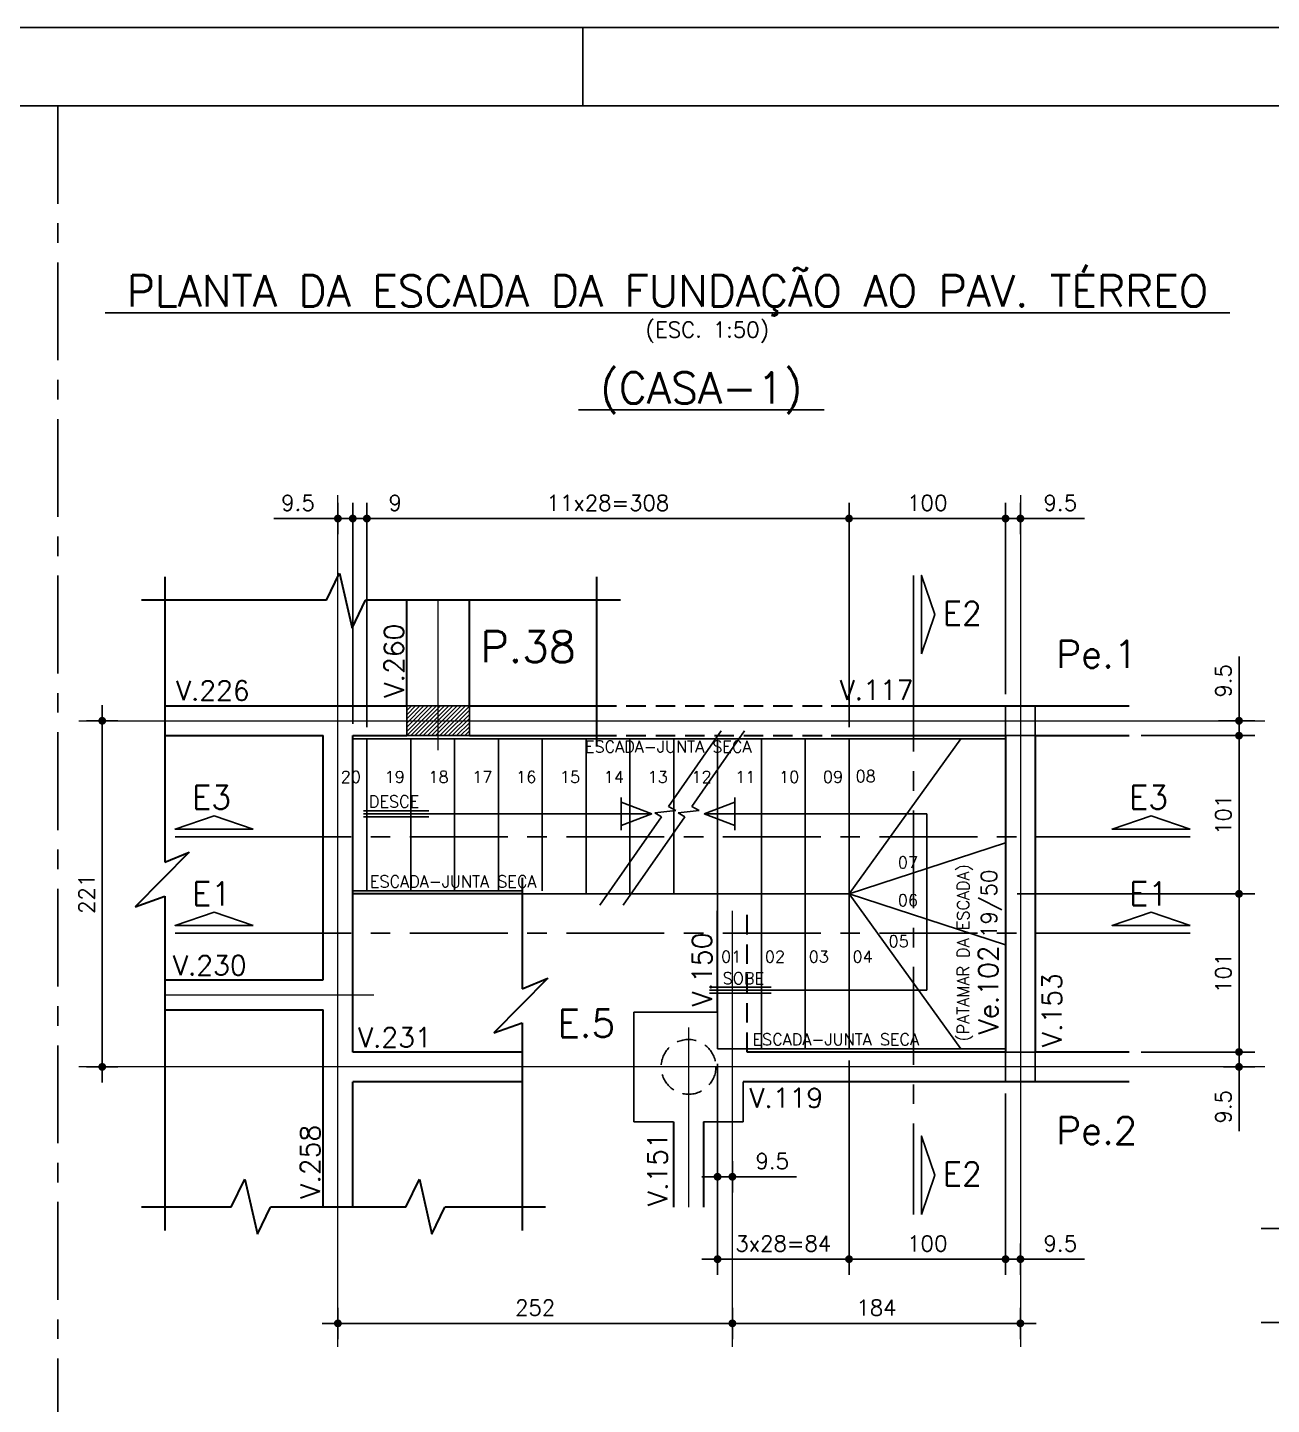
# Model space of a CAD drawing. Header units: inches. Extents: x 0 to 5940, y 0 to 4205.
# Drawn here: x 1885 to 2680, y 3326 to 4205 of the extents above; entities that cross this region are included whole.
import ezdxf

# ---------------------------------------------------------------- set-up
doc = ezdxf.new("R2010")
doc.units = ezdxf.units.IN
doc.header["$LTSCALE"] = 50
doc.header["$MEASUREMENT"] = 0
doc.linetypes.add('CENTER', pattern=[2, 1.25, -0.25, 0.25, -0.25])
doc.linetypes.add('HIDDEN', pattern=[0.375, 0.25, -0.125])
for name, color, linetype in [('BLOCOS', 3, 'Continuous'), ('COTA', 6, 'Continuous'), ('ESCADA', 8, 'Continuous'), ('EST_35Cm', 8, 'HIDDEN'), ('FO-HACHURA_PILAR-CONT', 252, 'Continuous'), ('FO-TEXTO-VIGAS', 3, 'Continuous'), ('FOLHA', 7, 'Continuous'), ('P-C', 1, 'Continuous'), ('P-N', 5, 'Continuous'), ('TEXTO', 3, 'Continuous')]:
    doc.layers.add(name, color=color, linetype=linetype)
for name, color, linetype, lineweight in [('FO-Eixos', 150, 'Continuous', 5), ('FO-Textos dos pilares', 3, 'Continuous', 20), ('FO-Vigas', 2, 'Continuous', 30)]:
    doc.layers.add(name, color=color, linetype=linetype, lineweight=lineweight)
doc.styles.add('ROMANS', font='romans.shx')
doc.dimstyles.new('COTA_50', dxfattribs={"dimscale": 5, "dimtxt": 2, "dimasz": 1, "dimexe": 2, "dimexo": 1.5, "dimgap": 1, "dimtad": 1, "dimzin": 12, "dimdsep": 46, "dimtxsty": 'ROMANS', "dimblk1": 'COTA', "dimblk2": 'COTA', "dimsah": 1, "dimcen": -4, "dimdle": 1.5, "dimclrd": 6, "dimclre": 6, "dimclrt": 3, "dimadec": 0, "dimazin": 0, "dimtfac": 1, "dimtofl": 0, "dimtmove": 0, "dimatfit": 3, "dimldrblk": 'COTA', "dimfxl": 1, "dimtolj": 1, "dimtzin": 12, "dimarcsym": 0})

# ---------------------------------------------------------------- blocks, each defined once
blk = doc.blocks.new('COTA')
at = {"layer": 'COTA'}
for p, q in [((0, -2), (0, 2)), ((2, 0), (-2, 0))]:
    blk.add_line(p, q, dxfattribs=at)
at = {"layer": 'COTA', "const_width": 0.5}
blk.add_lwpolyline([(-0.25, 0, 1), (0.25, 0, 1)], format="xyb", close=True, dxfattribs=at)
blk = doc.blocks.new('*D44')
at = {"layer": 'COTA', "color": 6, "lineweight": -2, "transparency": 16777216}
for p, q in [((2083.54, 3892.44), (2083.54, 3901.44)), ((2093.04, 3760.27), (2093.04, 3901.44)), ((2078.54, 3891.44), (2042.59, 3891.44)), ((2098.04, 3891.44), (2103.04, 3891.44))]:
    blk.add_line(p, q, dxfattribs=at)
at = {"layer": 'Defpoints', "color": 0, "transparency": 16777216}
for p in [(2083.54, 3891.44), (2083.54, 3884.94), (2093.04, 3752.77)]:
    blk.add_point(p, dxfattribs=at)
at = {"layer": 'COTA', "color": 6, "lineweight": -2, "transparency": 16777216, "xscale": 5, "yscale": 5, "zscale": 5}
blk.add_blockref('COTA', (2083.54, 3891.44), dxfattribs=at)
at = {"layer": 'COTA', "color": 6, "lineweight": -2, "transparency": 16777216, "xscale": 5, "yscale": 5, "zscale": 5, "rotation": 180}
blk.add_blockref('COTA', (2093.04, 3891.44), dxfattribs=at)
at = {"layer": 'COTA', "color": 3, "transparency": 16777216, "insert": (2058.07, 3901.44), "char_height": 10, "attachment_point": 5, "style": 'ROMANS'}
blk.add_mtext('\\A1;9.5', dxfattribs=at)
blk = doc.blocks.new('*D45')
at = {"layer": 'COTA', "color": 6, "lineweight": -2, "transparency": 16777216}
for p, q in [((2093.04, 3760.27), (2093.04, 3901.44)), ((2102.04, 3758.27), (2102.04, 3901.44)), ((2088.04, 3891.44), (2083.04, 3891.44)), ((2107.04, 3891.44), (2128.23, 3891.44))]:
    blk.add_line(p, q, dxfattribs=at)
at = {"layer": 'Defpoints', "color": 0, "transparency": 16777216}
for p in [(2102.04, 3891.44), (2093.04, 3752.77), (2102.04, 3750.77)]:
    blk.add_point(p, dxfattribs=at)
at = {"layer": 'COTA', "color": 6, "lineweight": -2, "transparency": 16777216, "xscale": 5, "yscale": 5, "zscale": 5}
blk.add_blockref('COTA', (2093.04, 3891.44), dxfattribs=at)
at = {"layer": 'COTA', "color": 6, "lineweight": -2, "transparency": 16777216, "xscale": 5, "yscale": 5, "zscale": 5, "rotation": 180}
blk.add_blockref('COTA', (2102.04, 3891.44), dxfattribs=at)
at = {"layer": 'COTA', "color": 3, "transparency": 16777216, "insert": (2120.14, 3901.44), "char_height": 10, "attachment_point": 5, "style": 'ROMANS'}
blk.add_mtext('\\A1;9', dxfattribs=at)
blk = doc.blocks.new('*D46')
at = {"layer": 'COTA', "color": 6, "lineweight": -2, "transparency": 16777216}
for p, q in [((2102.04, 3886.44), (2102.04, 3901.44)), ((2410.04, 3758.27), (2410.04, 3901.44)), ((2107.04, 3891.44), (2405.04, 3891.44))]:
    blk.add_line(p, q, dxfattribs=at)
at = {"layer": 'Defpoints', "color": 0, "transparency": 16777216}
for p in [(2410.04, 3891.44), (2102.04, 3878.94), (2410.04, 3750.77)]:
    blk.add_point(p, dxfattribs=at)
at = {"layer": 'COTA', "color": 6, "lineweight": -2, "transparency": 16777216, "xscale": 5, "yscale": 5, "zscale": 5, "rotation": 180}
blk.add_blockref('COTA', (2102.04, 3891.44), dxfattribs=at)
at = {"layer": 'COTA', "color": 6, "lineweight": -2, "transparency": 16777216, "xscale": 5, "yscale": 5, "zscale": 5}
blk.add_blockref('COTA', (2410.04, 3891.44), dxfattribs=at)
at = {"layer": 'COTA', "color": 3, "transparency": 16777216, "insert": (2256.04, 3901.44), "char_height": 10, "attachment_point": 5, "style": 'ROMANS'}
blk.add_mtext('\\A1;11x28=308', dxfattribs=at)
blk = doc.blocks.new('*D47')
at = {"layer": 'COTA', "color": 6, "lineweight": -2, "transparency": 16777216}
for p, q in [((2410.04, 3873.44), (2410.04, 3901.44)), ((2510.01, 3779.27), (2510.01, 3901.44)), ((2415.04, 3891.44), (2505.01, 3891.44))]:
    blk.add_line(p, q, dxfattribs=at)
at = {"layer": 'Defpoints', "color": 0, "transparency": 16777216}
for p in [(2510.01, 3891.44), (2410.04, 3865.94), (2510.01, 3771.77)]:
    blk.add_point(p, dxfattribs=at)
at = {"layer": 'COTA', "color": 6, "lineweight": -2, "transparency": 16777216, "xscale": 5, "yscale": 5, "zscale": 5, "rotation": 180}
blk.add_blockref('COTA', (2410.04, 3891.44), dxfattribs=at)
at = {"layer": 'COTA', "color": 6, "lineweight": -2, "transparency": 16777216, "xscale": 5, "yscale": 5, "zscale": 5}
blk.add_blockref('COTA', (2510.01, 3891.44), dxfattribs=at)
at = {"layer": 'COTA', "color": 3, "transparency": 16777216, "insert": (2460.03, 3901.44), "char_height": 10, "attachment_point": 5, "style": 'ROMANS'}
blk.add_mtext('\\A1;100', dxfattribs=at)
blk = doc.blocks.new('*D48')
at = {"layer": 'COTA', "color": 6, "lineweight": -2, "transparency": 16777216}
for p, q in [((2510.01, 3889.94), (2510.01, 3901.44)), ((2519.51, 3889.94), (2519.51, 3901.44)), ((2505.01, 3891.44), (2500.01, 3891.44)), ((2524.51, 3891.44), (2560.46, 3891.44))]:
    blk.add_line(p, q, dxfattribs=at)
at = {"layer": 'Defpoints', "color": 0, "transparency": 16777216}
for p in [(2519.51, 3891.44), (2510.01, 3882.44), (2519.51, 3882.44)]:
    blk.add_point(p, dxfattribs=at)
at = {"layer": 'COTA', "color": 6, "lineweight": -2, "transparency": 16777216, "xscale": 5, "yscale": 5, "zscale": 5}
blk.add_blockref('COTA', (2510.01, 3891.44), dxfattribs=at)
at = {"layer": 'COTA', "color": 6, "lineweight": -2, "transparency": 16777216, "xscale": 5, "yscale": 5, "zscale": 5, "rotation": 180}
blk.add_blockref('COTA', (2519.51, 3891.44), dxfattribs=at)
at = {"layer": 'COTA', "color": 3, "transparency": 16777216, "insert": (2544.99, 3901.44), "char_height": 10, "attachment_point": 5, "style": 'ROMANS'}
blk.add_mtext('\\A1;9.5', dxfattribs=at)
blk = doc.blocks.new('*D49')
at = {"layer": 'COTA', "color": 6, "lineweight": -2, "transparency": 16777216}
for p, q in [((2083.54, 3381.94), (2083.54, 3367.44)), ((2330.54, 3377.44), (2088.54, 3377.44)), ((2335.54, 3381.94), (2335.54, 3367.44))]:
    blk.add_line(p, q, dxfattribs=at)
at = {"layer": 'Defpoints', "color": 0, "transparency": 16777216}
for p in [(2083.54, 3389.44), (2335.54, 3389.44), (2083.54, 3377.44)]:
    blk.add_point(p, dxfattribs=at)
at = {"layer": 'COTA', "color": 6, "lineweight": -2, "transparency": 16777216, "xscale": 5, "yscale": 5, "zscale": 5, "rotation": 180}
blk.add_blockref('COTA', (2083.54, 3377.44), dxfattribs=at)
at = {"layer": 'COTA', "color": 6, "lineweight": -2, "transparency": 16777216, "xscale": 5, "yscale": 5, "zscale": 5}
blk.add_blockref('COTA', (2335.54, 3377.44), dxfattribs=at)
at = {"layer": 'COTA', "color": 3, "transparency": 16777216, "insert": (2209.54, 3387.44), "char_height": 10, "attachment_point": 5, "style": 'ROMANS'}
blk.add_mtext('\\A1;252', dxfattribs=at)
blk = doc.blocks.new('*D50')
at = {"layer": 'COTA', "color": 6, "lineweight": -2, "transparency": 16777216}
for p, q in [((2340.54, 3377.44), (2514.51, 3377.44)), ((2335.54, 3376.44), (2335.54, 3367.44)), ((2519.51, 3376.44), (2519.51, 3367.44))]:
    blk.add_line(p, q, dxfattribs=at)
at = {"layer": 'Defpoints', "color": 0, "transparency": 16777216}
for p in [(2335.54, 3383.94), (2519.51, 3383.94), (2519.51, 3377.44)]:
    blk.add_point(p, dxfattribs=at)
at = {"layer": 'COTA', "color": 6, "lineweight": -2, "transparency": 16777216, "xscale": 5, "yscale": 5, "zscale": 5, "rotation": 180}
blk.add_blockref('COTA', (2335.54, 3377.44), dxfattribs=at)
at = {"layer": 'COTA', "color": 6, "lineweight": -2, "transparency": 16777216, "xscale": 5, "yscale": 5, "zscale": 5}
blk.add_blockref('COTA', (2519.51, 3377.44), dxfattribs=at)
at = {"layer": 'COTA', "color": 3, "transparency": 16777216, "insert": (2427.53, 3387.44), "char_height": 10, "attachment_point": 5, "style": 'ROMANS'}
blk.add_mtext('\\A1;184', dxfattribs=at)
blk = doc.blocks.new('*D51')
at = {"layer": 'COTA', "color": 6, "lineweight": -2, "transparency": 16777216}
for p, q in [((2510.01, 3524.24), (2510.01, 3408.44)), ((2410.04, 3422.94), (2410.04, 3408.44)), ((2415.04, 3418.44), (2505.01, 3418.44))]:
    blk.add_line(p, q, dxfattribs=at)
at = {"layer": 'Defpoints', "color": 0, "transparency": 16777216}
for p in [(2510.01, 3531.74), (2410.04, 3430.44), (2510.01, 3418.44)]:
    blk.add_point(p, dxfattribs=at)
at = {"layer": 'COTA', "color": 6, "lineweight": -2, "transparency": 16777216, "xscale": 5, "yscale": 5, "zscale": 5, "rotation": 180}
blk.add_blockref('COTA', (2410.04, 3418.44), dxfattribs=at)
at = {"layer": 'COTA', "color": 6, "lineweight": -2, "transparency": 16777216, "xscale": 5, "yscale": 5, "zscale": 5}
blk.add_blockref('COTA', (2510.01, 3418.44), dxfattribs=at)
at = {"layer": 'COTA', "color": 3, "transparency": 16777216, "insert": (2460.03, 3428.44), "char_height": 10, "attachment_point": 5, "style": 'ROMANS'}
blk.add_mtext('\\A1;100', dxfattribs=at)
blk = doc.blocks.new('*D52')
at = {"layer": 'COTA', "color": 6, "lineweight": -2, "transparency": 16777216}
for p, q in [((2505.01, 3418.44), (2500.01, 3418.44)), ((2510.01, 3419.44), (2510.01, 3408.44)), ((2519.51, 3419.44), (2519.51, 3408.44)), ((2524.51, 3418.44), (2560.46, 3418.44))]:
    blk.add_line(p, q, dxfattribs=at)
at = {"layer": 'Defpoints', "color": 0, "transparency": 16777216}
for p in [(2510.01, 3426.94), (2519.51, 3426.94), (2519.51, 3418.44)]:
    blk.add_point(p, dxfattribs=at)
at = {"layer": 'COTA', "color": 6, "lineweight": -2, "transparency": 16777216, "xscale": 5, "yscale": 5, "zscale": 5}
blk.add_blockref('COTA', (2510.01, 3418.44), dxfattribs=at)
at = {"layer": 'COTA', "color": 6, "lineweight": -2, "transparency": 16777216, "xscale": 5, "yscale": 5, "zscale": 5, "rotation": 180}
blk.add_blockref('COTA', (2519.51, 3418.44), dxfattribs=at)
at = {"layer": 'COTA', "color": 3, "transparency": 16777216, "insert": (2544.99, 3428.44), "char_height": 10, "attachment_point": 5, "style": 'ROMANS'}
blk.add_mtext('\\A1;9.5', dxfattribs=at)
blk = doc.blocks.new('*D53')
at = {"layer": 'COTA', "color": 6, "lineweight": -2, "transparency": 16777216}
for p, q in [((1933.53, 3762.27), (1923.03, 3762.27)), ((1933.03, 3546.24), (1933.03, 3757.27)), ((1933.53, 3541.24), (1923.03, 3541.24))]:
    blk.add_line(p, q, dxfattribs=at)
at = {"layer": 'Defpoints', "color": 0, "transparency": 16777216}
for p in [(1933.03, 3762.27), (1941.03, 3762.27), (1941.03, 3541.24)]:
    blk.add_point(p, dxfattribs=at)
at = {"layer": 'COTA', "color": 6, "lineweight": -2, "transparency": 16777216, "xscale": 5, "yscale": 5, "zscale": 5}
for p, rotation in [((1933.03, 3762.27), 90), ((1933.03, 3541.24), 270)]:
    blk.add_blockref('COTA', p, dxfattribs=dict(at, rotation=rotation))
at = {"layer": 'COTA', "color": 3, "transparency": 16777216, "insert": (1923.03, 3651.76), "char_height": 10, "attachment_point": 5, "rotation": 90, "style": 'ROMANS'}
blk.add_mtext('\\A1;221', dxfattribs=at)
blk = doc.blocks.new('*D54')
at = {"layer": 'COTA', "color": 6, "lineweight": -2, "transparency": 16777216}
for p, q in [((2659.14, 3767.27), (2659.14, 3803.23)), ((2646.14, 3762.27), (2669.14, 3762.27)), ((2596.55, 3752.77), (2669.14, 3752.77)), ((2659.14, 3747.77), (2659.14, 3742.77))]:
    blk.add_line(p, q, dxfattribs=at)
at = {"layer": 'Defpoints', "color": 0, "transparency": 16777216}
for p in [(2638.64, 3762.27), (2659.14, 3762.27), (2589.05, 3752.77)]:
    blk.add_point(p, dxfattribs=at)
at = {"layer": 'COTA', "color": 6, "lineweight": -2, "transparency": 16777216, "xscale": 5, "yscale": 5, "zscale": 5}
for p, rotation in [((2659.14, 3762.27), 270), ((2659.14, 3752.77), 90)]:
    blk.add_blockref('COTA', p, dxfattribs=dict(at, rotation=rotation))
at = {"layer": 'COTA', "color": 3, "transparency": 16777216, "insert": (2649.14, 3787.75), "char_height": 10, "attachment_point": 5, "rotation": 90, "style": 'ROMANS'}
blk.add_mtext('\\A1;9.5', dxfattribs=at)
blk = doc.blocks.new('*D55')
at = {"layer": 'COTA', "color": 6, "lineweight": -2, "transparency": 16777216}
for p, q in [((2596.55, 3752.77), (2669.14, 3752.77)), ((2659.14, 3747.77), (2659.14, 3656.74)), ((2517.51, 3651.74), (2669.14, 3651.74))]:
    blk.add_line(p, q, dxfattribs=at)
at = {"layer": 'Defpoints', "color": 0, "transparency": 16777216}
for p in [(2589.05, 3752.77), (2510.01, 3651.74), (2659.14, 3651.74)]:
    blk.add_point(p, dxfattribs=at)
at = {"layer": 'COTA', "color": 6, "lineweight": -2, "transparency": 16777216, "xscale": 5, "yscale": 5, "zscale": 5}
for p, rotation in [((2659.14, 3752.77), 90), ((2659.14, 3651.74), 270)]:
    blk.add_blockref('COTA', p, dxfattribs=dict(at, rotation=rotation))
at = {"layer": 'COTA', "color": 3, "transparency": 16777216, "insert": (2649.14, 3702.26), "char_height": 10, "attachment_point": 5, "rotation": 90, "style": 'ROMANS'}
blk.add_mtext('\\A1;101', dxfattribs=at)
blk = doc.blocks.new('*D56')
at = {"layer": 'COTA', "color": 6, "lineweight": -2, "transparency": 16777216}
for p, q in [((2517.51, 3651.74), (2669.14, 3651.74)), ((2659.14, 3646.74), (2659.14, 3555.74)), ((2596.55, 3550.74), (2669.14, 3550.74))]:
    blk.add_line(p, q, dxfattribs=at)
at = {"layer": 'Defpoints', "color": 0, "transparency": 16777216}
for p in [(2510.01, 3651.74), (2589.05, 3550.74), (2659.14, 3550.74)]:
    blk.add_point(p, dxfattribs=at)
at = {"layer": 'COTA', "color": 6, "lineweight": -2, "transparency": 16777216, "xscale": 5, "yscale": 5, "zscale": 5}
for p, rotation in [((2659.14, 3651.74), 90), ((2659.14, 3550.74), 270)]:
    blk.add_blockref('COTA', p, dxfattribs=dict(at, rotation=rotation))
at = {"layer": 'COTA', "color": 3, "transparency": 16777216, "insert": (2649.14, 3601.24), "char_height": 10, "attachment_point": 5, "rotation": 90, "style": 'ROMANS'}
blk.add_mtext('\\A1;101', dxfattribs=at)
blk = doc.blocks.new('*D57')
at = {"layer": 'COTA', "color": 6, "lineweight": -2, "transparency": 16777216}
for p, q in [((2659.14, 3555.74), (2659.14, 3560.74)), ((2596.55, 3550.74), (2669.14, 3550.74)), ((2655.14, 3541.24), (2669.14, 3541.24)), ((2659.14, 3536.24), (2659.14, 3500.29))]:
    blk.add_line(p, q, dxfattribs=at)
at = {"layer": 'Defpoints', "color": 0, "transparency": 16777216}
for p in [(2589.05, 3550.74), (2647.64, 3541.24), (2659.14, 3541.24)]:
    blk.add_point(p, dxfattribs=at)
at = {"layer": 'COTA', "color": 6, "lineweight": -2, "transparency": 16777216, "xscale": 5, "yscale": 5, "zscale": 5}
for p, rotation in [((2659.14, 3550.74), 270), ((2659.14, 3541.24), 90)]:
    blk.add_blockref('COTA', p, dxfattribs=dict(at, rotation=rotation))
at = {"layer": 'COTA', "color": 3, "transparency": 16777216, "insert": (2649.14, 3515.76), "char_height": 10, "attachment_point": 5, "rotation": 90, "style": 'ROMANS'}
blk.add_mtext('\\A1;9.5', dxfattribs=at)
blk = doc.blocks.new('*D277')
at = {"layer": 'COTA', "color": 6, "lineweight": -2, "transparency": 16777216}
for p, q in [((2410.04, 3545.24), (2410.04, 3408.44)), ((2326.04, 3543.24), (2326.04, 3408.44)), ((2331.04, 3418.44), (2405.04, 3418.44))]:
    blk.add_line(p, q, dxfattribs=at)
at = {"layer": 'Defpoints', "color": 0, "transparency": 16777216}
for p in [(2410.04, 3552.74), (2326.04, 3550.74), (2410.04, 3418.44)]:
    blk.add_point(p, dxfattribs=at)
at = {"layer": 'COTA', "color": 6, "lineweight": -2, "transparency": 16777216, "xscale": 5, "yscale": 5, "zscale": 5, "rotation": 180}
blk.add_blockref('COTA', (2326.04, 3418.44), dxfattribs=at)
at = {"layer": 'COTA', "color": 6, "lineweight": -2, "transparency": 16777216, "xscale": 5, "yscale": 5, "zscale": 5}
blk.add_blockref('COTA', (2410.04, 3418.44), dxfattribs=at)
at = {"layer": 'COTA', "color": 3, "transparency": 16777216, "insert": (2368.04, 3428.44), "char_height": 10, "attachment_point": 5, "style": 'ROMANS'}
blk.add_mtext('\\A1;3x28=84', dxfattribs=at)
blk = doc.blocks.new('*D278')
at = {"layer": 'COTA', "color": 6, "lineweight": -2, "transparency": 16777216}
for p, q in [((2321.04, 3471.07), (2316.04, 3471.07)), ((2326.04, 3465.13), (2326.04, 3461.07)), ((2335.54, 3465.13), (2335.54, 3461.07)), ((2340.54, 3471.07), (2376.5, 3471.07))]:
    blk.add_line(p, q, dxfattribs=at)
at = {"layer": 'Defpoints', "color": 0, "transparency": 16777216}
for p in [(2326.04, 3472.63), (2335.54, 3472.63), (2335.54, 3471.07)]:
    blk.add_point(p, dxfattribs=at)
at = {"layer": 'COTA', "color": 6, "lineweight": -2, "transparency": 16777216, "xscale": 5, "yscale": 5, "zscale": 5}
blk.add_blockref('COTA', (2326.04, 3471.07), dxfattribs=at)
at = {"layer": 'COTA', "color": 6, "lineweight": -2, "transparency": 16777216, "xscale": 5, "yscale": 5, "zscale": 5, "rotation": 180}
blk.add_blockref('COTA', (2335.54, 3471.07), dxfattribs=at)
at = {"layer": 'COTA', "color": 3, "transparency": 16777216, "insert": (2361.02, 3481.07), "char_height": 10, "attachment_point": 5, "style": 'ROMANS'}
blk.add_mtext('\\A1;9.5', dxfattribs=at)

msp = doc.modelspace()

# ---------------------------------------------------------------- hatches: boundary and pattern name
at = {"layer": 'FO-HACHURA_PILAR-CONT'}
h = msp.add_hatch(dxfattribs=at)
h.set_pattern_fill('ANSI31', color=256, scale=15)
h.set_pattern_definition([(45, (-5167.7198, 11089.4247), (-1.3258252, 1.3258252), [])])
h.paths.add_polyline_path([(2127.543, 3771.774), (2127.543, 3762.274), (2127.543, 3752.774), (2147.543, 3752.774), (2167.543, 3752.774), (2167.543, 3762.274), (2167.543, 3771.774), (2147.543, 3771.774)])

# ---------------------------------------------------------------- linework, layer by layer
at = {"layer": 'BLOCOS'}
for p, q in [((2272.51, 3506.24), (2272.51, 3576.24)), ((2272.51, 3576.24), (2326.043, 3576.24)), ((2342.51, 3506.24), (2342.51, 3531.74)), ((2272.51, 3506.24), (2298.01, 3506.24)), ((2317.01, 3506.24), (2342.51, 3506.24))]:
    msp.add_line(p, q, dxfattribs=at)
at = {"layer": 'COTA'}
for p, q in [((2752.391, 3437.99), (2673.301, 3437.99)), ((2752.391, 3377.99), (2673.301, 3377.99))]:
    msp.add_line(p, q, dxfattribs=at)
at = {"layer": 'ESCADA'}
for p, q in [((2294.83, 3707.532), (2328.465, 3755.925)), ((2309.729, 3707.532), (2343.365, 3755.925)), ((2093.043, 3750.774), (2510.01, 3750.774)), ((2102.043, 3653.74), (2102.043, 3750.774)), ((2130.043, 3653.74), (2130.043, 3750.774)), ((2158.043, 3653.74), (2158.043, 3750.774)), ((2186.043, 3653.74), (2186.043, 3750.774)), ((2214.043, 3653.74), (2214.043, 3750.774)), ((2242.043, 3651.74), (2242.043, 3750.774)), ((2270.043, 3651.74), (2270.043, 3750.774)), ((2298.043, 3651.74), (2298.043, 3750.774)), ((2326.043, 3640.811), (2326.043, 3750.774)), ((2354.043, 3552.74), (2354.043, 3750.774)), ((2382.043, 3552.74), (2382.043, 3750.774)), ((2410.043, 3552.74), (2410.043, 3750.774)), ((2481.481, 3750.774), (2410.043, 3651.74)), ((2285.965, 3703.425), (2299.465, 3704.925)), ((2290.206, 3700.88), (2285.965, 3703.425)), ((2299.465, 3704.925), (2294.83, 3707.532)), ((2300.865, 3703.425), (2314.365, 3704.925)), ((2305.106, 3700.88), (2300.865, 3703.425)), ((2314.365, 3704.925), (2309.729, 3707.532)), ((2250.965, 3644.425), (2290.206, 3700.88)), ((2265.865, 3644.425), (2305.106, 3700.88)), ((2510.01, 3684.24), (2410.043, 3651.74)), ((2410.043, 3651.74), (2481.505, 3552.74)), ((2510.01, 3619.24), (2410.043, 3651.74)), ((2326.043, 3552.74), (2326.043, 3576.24)), ((2510.01, 3552.74), (2326.043, 3552.74))]:
    msp.add_line(p, q, dxfattribs=at)
at = {"layer": 'ESCADA', "flags": 128}
for points in [[(2201.236, 3653.74), (2093.043, 3653.74)], [(2410.043, 3651.74), (2201.236, 3651.74)]]:
    msp.add_lwpolyline(points, dxfattribs=at)
at = {"layer": 'EST_35Cm', "color": 8}
msp.add_circle((2307.51, 3541.24), 17.5, dxfattribs=at)
at = {"layer": 'FO-Eixos'}
for p, q in [((2083.543, 3362.444), (2083.543, 3906.444)), ((2519.51, 3906.444), (2519.51, 3362.444)), ((2147.543, 3743.519), (2147.543, 3839.278)), ((1918.028, 3762.274), (2675.592, 3762.274)), ((2335.543, 3362.444), (2335.543, 3640.811)), ((1973.043, 3587.274), (2106.442, 3587.274)), ((2307.51, 3566.425), (2307.51, 3451.751)), ((2675.592, 3541.24), (1918.028, 3541.24))]:
    msp.add_line(p, q, dxfattribs=at)
at = {"layer": 'FO-Vigas', "color": 8}
for p, q in [((1973.043, 3854.278), (1973.043, 3671.895)), ((2076.204, 3839.278), (2084.636, 3856.444)), ((2084.636, 3856.444), (2092.636, 3821.444)), ((2249.032, 3745.944), (2249.032, 3854.278)), ((2076.204, 3839.278), (1958.043, 3839.278)), ((2092.636, 3821.444), (2101.21, 3839.278)), ((2264.032, 3839.278), (2101.21, 3839.278)), ((1988.636, 3678.444), (1954.136, 3643.444)), ((1973.043, 3671.895), (1988.636, 3678.444)), ((2201.236, 3661.944), (2201.236, 3591.056)), ((1954.136, 3643.444), (1973.043, 3650.174)), ((1973.043, 3650.174), (1973.043, 3436.751)), ((2217.636, 3597.944), (2183.136, 3562.944)), ((2201.236, 3591.056), (2217.636, 3597.944)), ((2183.136, 3562.944), (2201.236, 3569.387)), ((2201.236, 3569.387), (2201.236, 3436.751)), ((2015.445, 3451.751), (2024.136, 3469.444)), ((2024.136, 3469.444), (2032.136, 3434.444)), ((2126.945, 3451.751), (2135.636, 3469.444)), ((2135.636, 3469.444), (2143.636, 3434.444)), ((2015.445, 3451.751), (1958.043, 3451.751)), ((2032.136, 3434.444), (2040.457, 3451.751)), ((2126.945, 3451.751), (2040.457, 3451.751)), ((2143.636, 3434.444), (2151.957, 3451.751)), ((2216.236, 3451.751), (2151.957, 3451.751))]:
    msp.add_line(p, q, dxfattribs=at)
at = {"layer": 'FO-Vigas'}
for p, q in [((2127.543, 3771.774), (2127.543, 3839.278)), ((2167.543, 3771.774), (2167.543, 3839.278)), ((1973.043, 3771.774), (2127.543, 3771.774)), ((2167.543, 3771.774), (2249.032, 3771.774)), ((2398.708, 3771.774), (2589.047, 3771.774)), ((1973.043, 3752.774), (2074.043, 3752.774)), ((2074.043, 3596.774), (2074.043, 3752.774)), ((2093.043, 3587.274), (2093.043, 3752.774)), ((2093.043, 3752.774), (2127.543, 3752.774)), ((2167.543, 3752.774), (2249.032, 3752.774)), ((2398.708, 3752.774), (2510.01, 3752.774)), ((2510.01, 3752.774), (2510.01, 3550.74)), ((2529.01, 3752.774), (2589.047, 3752.774)), ((2529.01, 3752.774), (2529.01, 3550.74)), ((2326.043, 3576.24), (2326.043, 3640.811)), ((1973.043, 3596.774), (2074.043, 3596.774)), ((2093.043, 3550.74), (2093.043, 3587.274)), ((1973.043, 3577.774), (2074.043, 3577.774)), ((2074.043, 3451.751), (2074.043, 3577.774)), ((2201.236, 3550.74), (2093.043, 3550.74)), ((2510.01, 3550.74), (2345.043, 3550.74)), ((2589.047, 3550.74), (2529.01, 3550.74)), ((2201.236, 3531.74), (2093.043, 3531.74)), ((2093.043, 3451.751), (2093.043, 3531.74)), ((2589.047, 3531.74), (2342.51, 3531.74)), ((2298.01, 3506.24), (2298.01, 3451.751)), ((2317.01, 3506.24), (2317.01, 3451.751))]:
    msp.add_line(p, q, dxfattribs=at)
at = {"layer": 'FO-Vigas', "color": 8, "linetype": 'HIDDEN'}
for p, q in [((2249.032, 3771.774), (2398.708, 3771.774)), ((2249.032, 3752.774), (2398.708, 3752.774))]:
    msp.add_line(p, q, dxfattribs=at)
at = {"layer": 'FO-Vigas', "linetype": 'HIDDEN'}
msp.add_line((2345.043, 3550.74), (2345.043, 3640.811), dxfattribs=at)
at = {"layer": 'FO-Vigas', "flags": 128}
msp.add_lwpolyline([(2201.236, 3651.74), (2093.043, 3651.74)], dxfattribs=at)
at = {"layer": 'FOLHA'}
msp.add_line((2240, 4155), (2240, 4205), dxfattribs=at)
at = {"layer": 'FOLHA', "color": 1}
msp.add_line((5895, 4155), (125, 4155), dxfattribs=at)
at = {"layer": 'FOLHA'}
msp.add_lwpolyline([(0, 4205), (0, 0), (5940, 0), (5940, 4205)], close=True, dxfattribs=at)
at = {"layer": 'P-C'}
msp.add_lwpolyline([(2127.543, 3771.774), (2127.543, 3762.274), (2127.543, 3752.774), (2147.543, 3752.774), (2167.543, 3752.774), (2167.543, 3762.274), (2167.543, 3771.774), (2147.543, 3771.774), (2127.543, 3771.774)], close=True, dxfattribs=at)
at = {"layer": 'P-N'}
for p, q in [((2510.01, 3752.774), (2510.01, 3771.774)), ((2510.01, 3771.774), (2529.01, 3771.774)), ((2529.01, 3771.774), (2529.01, 3752.774)), ((2510.01, 3752.774), (2529.01, 3752.774)), ((2510.01, 3531.74), (2510.01, 3550.74)), ((2510.01, 3550.74), (2529.01, 3550.74)), ((2529.01, 3550.74), (2529.01, 3531.74)), ((2529.01, 3531.74), (2510.01, 3531.74))]:
    msp.add_line(p, q, dxfattribs=at)
at = {"layer": 'TEXTO', "color": 8, "linetype": 'CENTER'}
for p, q in [((1904.706, 4155), (1904.706, 2529.762)), ((2451.299, 3805.063), (2451.299, 3497.063)), ((2029.518, 3688.107), (2578.018, 3688.107)), ((2029.518, 3626.607), (2578.018, 3626.607))]:
    msp.add_line(p, q, dxfattribs=at)
at = {"layer": 'TEXTO', "color": 3}
for p, q in [((2451.299, 3855.063), (2451.299, 3805.063)), ((1979.518, 3688.107), (2029.518, 3688.107)), ((2578.018, 3688.107), (2628.018, 3688.107)), ((1979.518, 3626.607), (2029.518, 3626.607)), ((2578.018, 3626.607), (2628.018, 3626.607)), ((2451.299, 3497.063), (2451.299, 3447.063))]:
    msp.add_line(p, q, dxfattribs=at)
at = {"layer": 'TEXTO', "color": 8}
for p, q in [((2264.468, 3692.336), (2264.468, 3713.336)), ((2336.998, 3692.336), (2336.998, 3713.336)), ((2141.66, 3704.836), (2099.829, 3704.836)), ((2283.982, 3702.836), (2099.829, 3702.836)), ((2283.982, 3702.836), (2264.468, 3710.336)), ((2264.468, 3695.336), (2283.982, 3702.836)), ((2317.484, 3702.836), (2336.998, 3710.336)), ((2459.739, 3702.836), (2317.484, 3702.836)), ((2336.998, 3695.336), (2317.484, 3702.836)), ((2459.739, 3590.246), (2459.739, 3702.836)), ((2141.66, 3700.836), (2099.829, 3700.836)), ((2360.365, 3592.246), (2320.984, 3592.246)), ((2459.739, 3590.246), (2320.984, 3590.246)), ((2360.365, 3588.246), (2320.984, 3588.246))]:
    msp.add_line(p, q, dxfattribs=at)
at = {"layer": 'TEXTO', "color": 3}
for points in [[(2456.299, 3805.063), (2456.299, 3855.063), (2464.799, 3830.063), (2456.299, 3805.063)], [(2029.518, 3693.107), (1979.518, 3693.107), (2004.518, 3701.607), (2029.518, 3693.107)], [(2628.018, 3693.107), (2578.018, 3693.107), (2603.018, 3701.607), (2628.018, 3693.107)], [(2029.518, 3631.607), (1979.518, 3631.607), (2004.518, 3640.107), (2029.518, 3631.607)], [(2628.018, 3631.607), (2578.018, 3631.607), (2603.018, 3640.107), (2628.018, 3631.607)], [(2456.299, 3447.063), (2456.299, 3497.063), (2464.799, 3472.063), (2456.299, 3447.063)]]:
    msp.add_lwpolyline(points, dxfattribs=at)

# ---------------------------------------------------------------- texts
at = {"layer": 'FO-TEXTO-VIGAS', "color": 1, "style": 'ROMANS'}
for s, p in [('V.260', (2125.61, 3777.137)), ('V.150', (2322.331, 3579.895)), ('Ve.102', (2505.216, 3562.093)), ('V.153', (2545.831, 3553.939)), ('V.258', (2072.11, 3457.114)), ('V.151', (2293.938, 3452.353))]:
    msp.add_text(s, height=12.5, rotation=90, dxfattribs=at).set_placement(p)
for s, p in [('V.226', (1980.065, 3775.341)), ('V.117', (2404.083, 3775.706)), ('V.230', (1978.113, 3599.843)), ('V.231', (2096.339, 3553.808)), ('V.119', (2346.365, 3515.205))]:
    msp.add_text(s, height=12.5, dxfattribs=at).set_placement(p)
at = {"layer": 'FO-TEXTO-VIGAS', "color": 4, "style": 'ROMANS'}
msp.add_text('(PATAMAR DA ESCADA)', height=7.5, rotation=90, dxfattribs=at).set_placement((2486.669, 3557.572))
at = {"layer": 'FO-TEXTO-VIGAS', "style": 'ROMANS'}
msp.add_text('19/50', height=10, rotation=90, dxfattribs=at).set_placement((2504.396, 3623.518))
at = {"layer": 'FO-Textos dos pilares', "color": 1, "style": 'ROMANS'}
for s, height, p in [('P.38', 20, (2174.655, 3799.608)), ('Pe.1', 17.5, (2542.399, 3796.117)), ('E.5', 17.5, (2223.866, 3560.319)), ('Pe.2', 17.5, (2542.399, 3491.834))]:
    msp.add_text(s, height=height, dxfattribs=at).set_placement(p)
at = {"layer": 'TEXTO', "color": 1, "style": 'ROMANS'}
for s, height, p in [('%%U PLANTA DA ESCADA DA FUNDAÇÃO AO PAV. TÉRREO ', 20, (1934.949, 4026.756)), ('%%U (CASA-1) ', 20, (2237.244, 3964.888)), ('E2', 15, (2469.901, 3823.379)), ('E3', 15, (1990.401, 3705.879)), ('E3', 15, (2588.901, 3705.879)), ('E1', 15, (1990.401, 3644.379)), ('E1', 15, (2588.901, 3644.379)), ('E2', 15, (2469.901, 3465.379))]:
    msp.add_text(s, height=height, dxfattribs=at).set_placement(p)
at = {"layer": 'TEXTO', "color": 3, "style": 'ROMANS'}
msp.add_text('(ESC. 1:50)', height=10, dxfattribs=at).set_placement((2280.111, 4007.074))
at = {"layer": 'TEXTO', "color": 4, "style": 'ROMANS'}
for s, p in [('ESCADA-JUNTA SECA', (2241.351, 3742.045)), ('20', (2085.382, 3722.676)), ('19', (2113.382, 3722.676)), ('18', (2141.382, 3722.676)), ('17', (2169.382, 3722.676)), ('16', (2197.382, 3722.676)), ('15', (2225.382, 3722.676)), ('14', (2253.382, 3722.676)), ('13', (2281.382, 3722.676)), ('12', (2309.382, 3722.676)), ('11', (2337.382, 3722.676)), ('10', (2365.382, 3722.676)), ('09', (2393.382, 3722.676)), ('08', (2414.253, 3723.139)), ('DESCE', (2103.375, 3706.961)), ('07', (2441.267, 3668.103)), ('ESCADA-JUNTA SECA', (2103.99, 3655.895)), ('06', (2441.267, 3643.892)), ('05', (2435.308, 3617.696)), ('01', (2328.308, 3607.88)), ('02', (2356.308, 3607.88)), ('03', (2384.308, 3607.88)), ('04', (2412.308, 3607.88)), ('SOBE', (2329.375, 3594.064)), ('ESCADA-JUNTA SECA', (2348.401, 3555.045))]:
    msp.add_text(s, height=7.5, dxfattribs=at).set_placement(p)

# ---------------------------------------------------------------- dimensions: what is measured, and where the dimension line sits
at = {"layer": 'COTA'}
for base, p1, p2, picture, middle in [((2083.543, 3891.444), (2093.043, 3752.774), (2083.543, 3884.944), '*D44', (2058.067, 3901.444)), ((2102.043, 3891.444), (2093.043, 3752.774), (2102.043, 3750.774), '*D45', (2120.138, 3901.444)), ((2519.51, 3891.444), (2510.01, 3882.444), (2519.51, 3882.444), '*D48', (2544.986, 3901.444)), ((2335.543, 3471.075), (2326.043, 3472.625), (2335.543, 3472.625), '*D278', (2361.019, 3481.075)), ((2519.51, 3418.444), (2510.01, 3426.944), (2519.51, 3426.944), '*D52', (2544.986, 3428.444)), ((2083.543, 3377.444), (2335.543, 3389.444), (2083.543, 3389.444), '*D49', (2209.543, 3387.444))]:
    dim = msp.add_linear_dim(base=base, p1=p1, p2=p2, dimstyle='COTA_50', dxfattribs=at)
    dim.commit()
    dim.dimension.update_dxf_attribs({"geometry": picture, "text_midpoint": middle})
for base, p1, p2, text, picture, middle in [((2410.043, 3891.444), (2102.043, 3878.944), (2410.043, 3750.774), '11x28=308', '*D46', (2256.043, 3901.444)), ((2410.043, 3418.444), (2326.043, 3550.74), (2410.043, 3552.74), '3x28=84', '*D277', (2368.043, 3428.444))]:
    dim = msp.add_linear_dim(base=base, p1=p1, p2=p2, text=text, dimstyle='COTA_50', dxfattribs=at)
    dim.commit()
    dim.dimension.update_dxf_attribs({"geometry": picture, "text_midpoint": middle})
for base, p1, p2, picture, middle in [((2510.01, 3891.444), (2410.043, 3865.944), (2510.01, 3771.774), '*D47', (2460.026, 3901.444)), ((2510.01, 3418.444), (2410.043, 3430.444), (2510.01, 3531.74), '*D51', (2460.026, 3428.444)), ((2519.51, 3377.444), (2335.543, 3383.944), (2519.51, 3383.944), '*D50', (2427.526, 3387.444))]:
    dim = msp.add_linear_dim(base=base, p1=p1, p2=p2, dimstyle='COTA_50', override={"dimdec": 0}, dxfattribs=at)
    dim.commit()
    dim.dimension.update_dxf_attribs({"geometry": picture, "text_midpoint": middle})
for base, p1, p2, picture, middle in [((2659.136, 3762.274), (2589.047, 3752.774), (2638.636, 3762.274), '*D54', (2649.136, 3787.75)), ((2659.136, 3550.74), (2510.01, 3651.74), (2589.047, 3550.74), '*D56', (2649.136, 3601.24)), ((2659.136, 3541.24), (2589.047, 3550.74), (2647.636, 3541.24), '*D57', (2649.136, 3515.763))]:
    dim = msp.add_linear_dim(base=base, p1=p1, p2=p2, angle=90, dimstyle='COTA_50', dxfattribs=at)
    dim.commit()
    dim.dimension.update_dxf_attribs({"geometry": picture, "text_midpoint": middle})
for base, p1, p2, picture, middle in [((1933.028, 3762.274), (1941.028, 3541.24), (1941.028, 3762.274), '*D53', (1923.028, 3651.757)), ((2659.136, 3651.74), (2589.047, 3752.774), (2510.01, 3651.74), '*D55', (2649.136, 3702.257))]:
    dim = msp.add_linear_dim(base=base, p1=p1, p2=p2, angle=90, dimstyle='COTA_50', override={"dimdec": 0}, dxfattribs=at)
    dim.commit()
    dim.dimension.update_dxf_attribs({"geometry": picture, "text_midpoint": middle})

doc.saveas('drawing.dxf')
